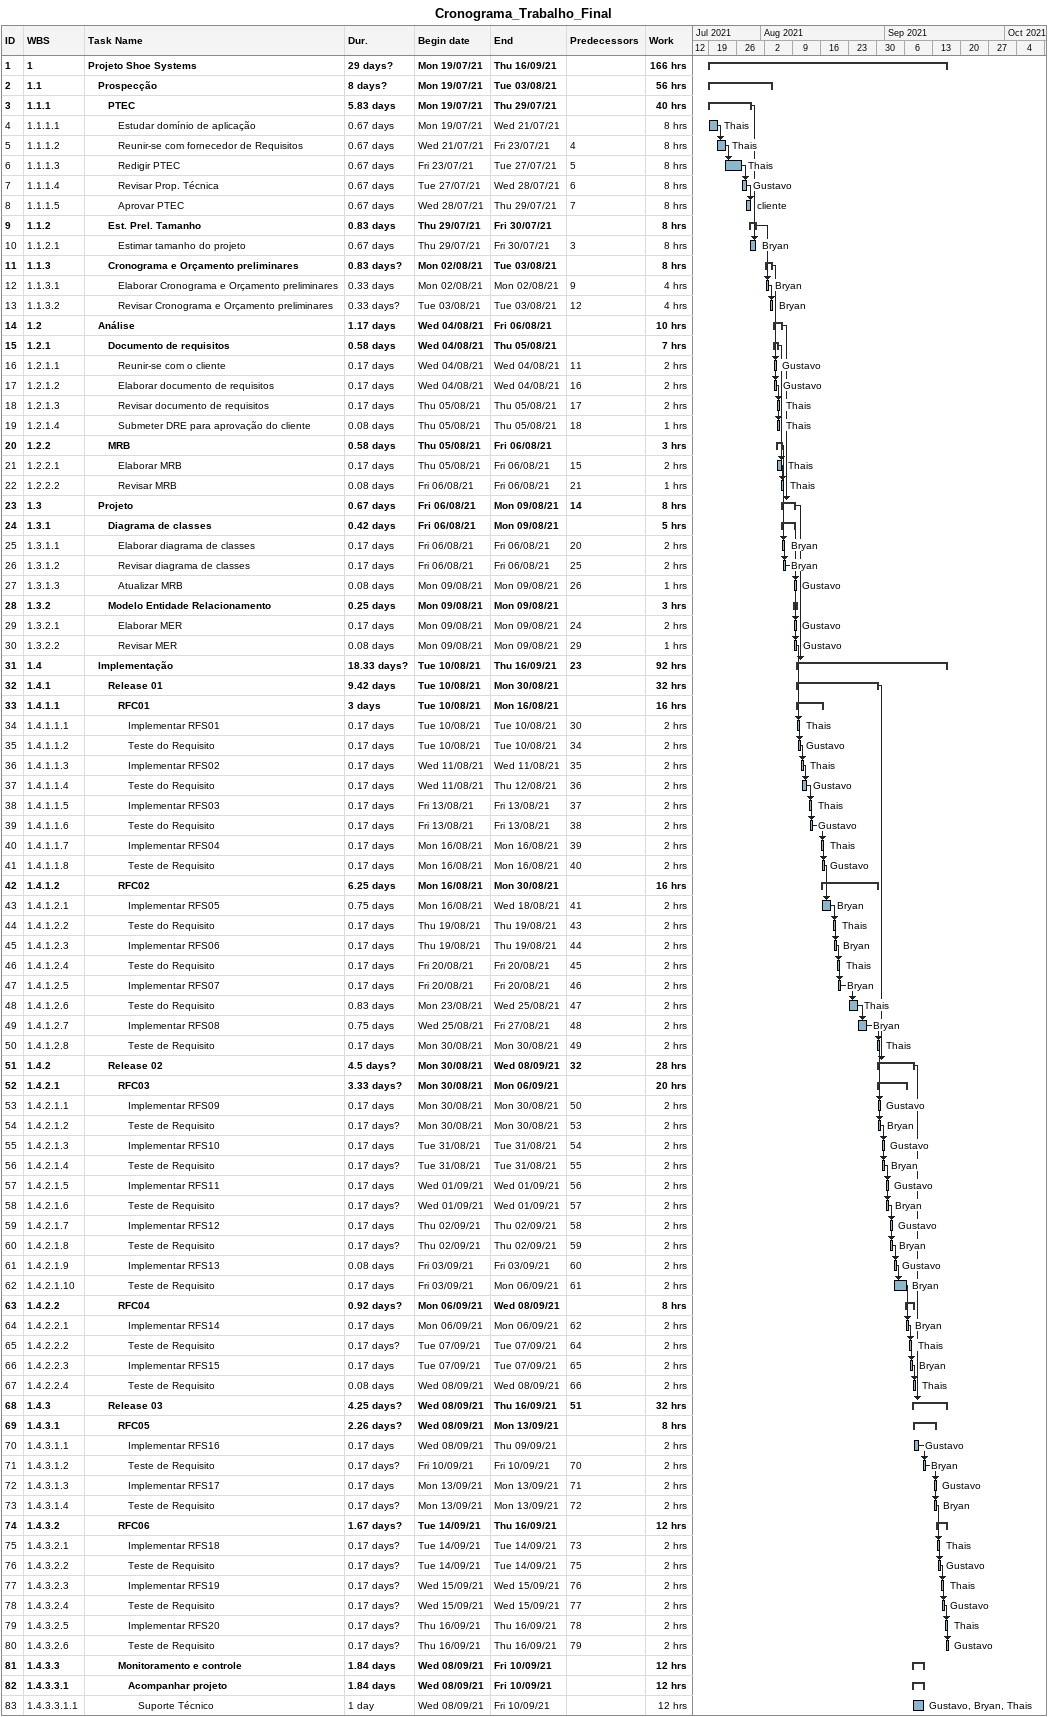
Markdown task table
Cronograma_Trabalho_Final

| ID | WBS | Task | Duration | Start | Finish | Predecessors | Resources | Work (h) |
|---|---|---|---|---|---|---|---|---|
| 1 | 1 | **Projeto Shoe Systems** | 29d? | 2021-07-19 | 2021-09-16 |  |  | 166 |
| 2 | 1.1 | **Prospecção** | 8d? | 2021-07-19 | 2021-08-03 |  |  | 56 |
| 3 | 1.1.1 | **PTEC** | 5.83d | 2021-07-19 | 2021-07-29 |  |  | 40 |
| 4 | 1.1.1.1 | Estudar domínio de aplicação | 0.67d | 2021-07-19 | 2021-07-21 |  | Thais | 8 |
| 5 | 1.1.1.2 | Reunir-se com fornecedor de Requisitos | 0.67d | 2021-07-21 | 2021-07-23 | 4 | Thais | 8 |
| 6 | 1.1.1.3 | Redigir PTEC | 0.67d | 2021-07-23 | 2021-07-27 | 5 | Thais | 8 |
| 7 | 1.1.1.4 | Revisar Prop. Técnica | 0.67d | 2021-07-27 | 2021-07-28 | 6 | Gustavo | 8 |
| 8 | 1.1.1.5 | Aprovar PTEC | 0.67d | 2021-07-28 | 2021-07-29 | 7 | cliente | 8 |
| 9 | 1.1.2 | **Est. Prel. Tamanho** | 0.83d | 2021-07-29 | 2021-07-30 |  |  | 8 |
| 10 | 1.1.2.1 | Estimar tamanho do projeto | 0.67d | 2021-07-29 | 2021-07-30 | 3 | Bryan | 8 |
| 11 | 1.1.3 | **Cronograma e Orçamento preliminares** | 0.83d? | 2021-08-02 | 2021-08-03 |  |  | 8 |
| 12 | 1.1.3.1 | Elaborar Cronograma e Orçamento preliminares | 0.33d | 2021-08-02 | 2021-08-02 | 9 | Bryan | 4 |
| 13 | 1.1.3.2 | Revisar Cronograma e Orçamento preliminares | 0.33d? | 2021-08-03 | 2021-08-03 | 12 | Bryan | 4 |
| 14 | 1.2 | **Análise** | 1.17d | 2021-08-04 | 2021-08-06 |  |  | 10 |
| 15 | 1.2.1 | **Documento de requisitos** | 0.58d | 2021-08-04 | 2021-08-05 |  |  | 7 |
| 16 | 1.2.1.1 | Reunir-se com o cliente | 0.17d | 2021-08-04 | 2021-08-04 | 11 | Gustavo | 2 |
| 17 | 1.2.1.2 | Elaborar documento de requisitos | 0.17d | 2021-08-04 | 2021-08-04 | 16 | Gustavo | 2 |
| 18 | 1.2.1.3 | Revisar documento de requisitos | 0.17d | 2021-08-05 | 2021-08-05 | 17 | Thais | 2 |
| 19 | 1.2.1.4 | Submeter DRE para aprovação do cliente | 0.08d | 2021-08-05 | 2021-08-05 | 18 | Thais | 1 |
| 20 | 1.2.2 | **MRB** | 0.58d | 2021-08-05 | 2021-08-06 |  |  | 3 |
| 21 | 1.2.2.1 | Elaborar MRB | 0.17d | 2021-08-05 | 2021-08-06 | 15 | Thais | 2 |
| 22 | 1.2.2.2 | Revisar MRB | 0.08d | 2021-08-06 | 2021-08-06 | 21 | Thais | 1 |
| 23 | 1.3 | **Projeto** | 0.67d | 2021-08-06 | 2021-08-09 | 14 |  | 8 |
| 24 | 1.3.1 | **Diagrama de classes** | 0.42d | 2021-08-06 | 2021-08-09 |  |  | 5 |
| 25 | 1.3.1.1 | Elaborar diagrama de classes | 0.17d | 2021-08-06 | 2021-08-06 | 20 | Bryan | 2 |
| 26 | 1.3.1.2 | Revisar diagrama de classes | 0.17d | 2021-08-06 | 2021-08-06 | 25 | Bryan | 2 |
| 27 | 1.3.1.3 | Atualizar MRB | 0.08d | 2021-08-09 | 2021-08-09 | 26 | Gustavo | 1 |
| 28 | 1.3.2 | **Modelo Entidade Relacionamento** | 0.25d | 2021-08-09 | 2021-08-09 |  |  | 3 |
| 29 | 1.3.2.1 | Elaborar MER | 0.17d | 2021-08-09 | 2021-08-09 | 24 | Gustavo | 2 |
| 30 | 1.3.2.2 | Revisar MER | 0.08d | 2021-08-09 | 2021-08-09 | 29 | Gustavo | 1 |
| 31 | 1.4 | **Implementação** | 18.33d? | 2021-08-10 | 2021-09-16 | 23 |  | 92 |
| 32 | 1.4.1 | **Release 01** | 9.42d | 2021-08-10 | 2021-08-30 |  |  | 32 |
| 33 | 1.4.1.1 | **RFC01** | 3d | 2021-08-10 | 2021-08-16 |  |  | 16 |
| 34 | 1.4.1.1.1 | Implementar RFS01 | 0.17d | 2021-08-10 | 2021-08-10 | 30 | Thais | 2 |
| 35 | 1.4.1.1.2 | Teste do Requisito | 0.17d | 2021-08-10 | 2021-08-10 | 34 | Gustavo | 2 |
| 36 | 1.4.1.1.3 | Implementar RFS02 | 0.17d | 2021-08-11 | 2021-08-11 | 35 | Thais | 2 |
| 37 | 1.4.1.1.4 | Teste do Requisito | 0.17d | 2021-08-11 | 2021-08-12 | 36 | Gustavo | 2 |
| 38 | 1.4.1.1.5 | Implementar RFS03 | 0.17d | 2021-08-13 | 2021-08-13 | 37 | Thais | 2 |
| 39 | 1.4.1.1.6 | Teste do Requisito | 0.17d | 2021-08-13 | 2021-08-13 | 38 | Gustavo | 2 |
| 40 | 1.4.1.1.7 | Implementar RFS04 | 0.17d | 2021-08-16 | 2021-08-16 | 39 | Thais | 2 |
| 41 | 1.4.1.1.8 | Teste de Requisito | 0.17d | 2021-08-16 | 2021-08-16 | 40 | Gustavo | 2 |
| 42 | 1.4.1.2 | **RFC02** | 6.25d | 2021-08-16 | 2021-08-30 |  |  | 16 |
| 43 | 1.4.1.2.1 | Implementar RFS05 | 0.75d | 2021-08-16 | 2021-08-18 | 41 | Bryan | 2 |
| 44 | 1.4.1.2.2 | Teste do Requisito | 0.17d | 2021-08-19 | 2021-08-19 | 43 | Thais | 2 |
| 45 | 1.4.1.2.3 | Implementar RFS06 | 0.17d | 2021-08-19 | 2021-08-19 | 44 | Bryan | 2 |
| 46 | 1.4.1.2.4 | Teste do Requisito | 0.17d | 2021-08-20 | 2021-08-20 | 45 | Thais | 2 |
| 47 | 1.4.1.2.5 | Implementar RFS07 | 0.17d | 2021-08-20 | 2021-08-20 | 46 | Bryan | 2 |
| 48 | 1.4.1.2.6 | Teste do Requisito | 0.83d | 2021-08-23 | 2021-08-25 | 47 | Thais | 2 |
| 49 | 1.4.1.2.7 | Implementar RFS08 | 0.75d | 2021-08-25 | 2021-08-27 | 48 | Bryan | 2 |
| 50 | 1.4.1.2.8 | Teste de Requisito | 0.17d | 2021-08-30 | 2021-08-30 | 49 | Thais | 2 |
| 51 | 1.4.2 | **Release 02** | 4.5d? | 2021-08-30 | 2021-09-08 | 32 |  | 28 |
| 52 | 1.4.2.1 | **RFC03** | 3.33d? | 2021-08-30 | 2021-09-06 |  |  | 20 |
| 53 | 1.4.2.1.1 | Implementar RFS09 | 0.17d | 2021-08-30 | 2021-08-30 | 50 | Gustavo | 2 |
| 54 | 1.4.2.1.2 | Teste de Requisito | 0.17d? | 2021-08-30 | 2021-08-30 | 53 | Bryan | 2 |
| 55 | 1.4.2.1.3 | Implementar RFS10 | 0.17d | 2021-08-31 | 2021-08-31 | 54 | Gustavo | 2 |
| 56 | 1.4.2.1.4 | Teste de Requisito | 0.17d? | 2021-08-31 | 2021-08-31 | 55 | Bryan | 2 |
| 57 | 1.4.2.1.5 | Implementar RFS11 | 0.17d | 2021-09-01 | 2021-09-01 | 56 | Gustavo | 2 |
| 58 | 1.4.2.1.6 | Teste de Requisito | 0.17d? | 2021-09-01 | 2021-09-01 | 57 | Bryan | 2 |
| 59 | 1.4.2.1.7 | Implementar RFS12 | 0.17d | 2021-09-02 | 2021-09-02 | 58 | Gustavo | 2 |
| 60 | 1.4.2.1.8 | Teste de Requisito | 0.17d? | 2021-09-02 | 2021-09-02 | 59 | Bryan | 2 |
| 61 | 1.4.2.1.9 | Implementar RFS13 | 0.08d | 2021-09-03 | 2021-09-03 | 60 | Gustavo | 2 |
| 62 | 1.4.2.1.10 | Teste de Requisito | 0.17d | 2021-09-03 | 2021-09-06 | 61 | Bryan | 2 |
| 63 | 1.4.2.2 | **RFC04** | 0.92d? | 2021-09-06 | 2021-09-08 |  |  | 8 |
| 64 | 1.4.2.2.1 | Implementar RFS14 | 0.17d | 2021-09-06 | 2021-09-06 | 62 | Bryan | 2 |
| 65 | 1.4.2.2.2 | Teste de Requisito | 0.17d? | 2021-09-07 | 2021-09-07 | 64 | Thais | 2 |
| 66 | 1.4.2.2.3 | Implementar RFS15 | 0.17d | 2021-09-07 | 2021-09-07 | 65 | Bryan | 2 |
| 67 | 1.4.2.2.4 | Teste de Requisito | 0.08d | 2021-09-08 | 2021-09-08 | 66 | Thais | 2 |
| 68 | 1.4.3 | **Release 03** | 4.25d? | 2021-09-08 | 2021-09-16 | 51 |  | 32 |
| 69 | 1.4.3.1 | **RFC05** | 2.26d? | 2021-09-08 | 2021-09-13 |  |  | 8 |
| 70 | 1.4.3.1.1 | Implementar RFS16 | 0.17d | 2021-09-08 | 2021-09-09 |  | Gustavo | 2 |
| 71 | 1.4.3.1.2 | Teste de Requisito | 0.17d? | 2021-09-10 | 2021-09-10 | 70 | Bryan | 2 |
| 72 | 1.4.3.1.3 | Implementar RFS17 | 0.17d | 2021-09-13 | 2021-09-13 | 71 | Gustavo | 2 |
| 73 | 1.4.3.1.4 | Teste de Requisito | 0.17d? | 2021-09-13 | 2021-09-13 | 72 | Bryan | 2 |
| 74 | 1.4.3.2 | **RFC06** | 1.67d? | 2021-09-14 | 2021-09-16 |  |  | 12 |
| 75 | 1.4.3.2.1 | Implementar RFS18 | 0.17d? | 2021-09-14 | 2021-09-14 | 73 | Thais | 2 |
| 76 | 1.4.3.2.2 | Teste de Requisito | 0.17d? | 2021-09-14 | 2021-09-14 | 75 | Gustavo | 2 |
| 77 | 1.4.3.2.3 | Implementar RFS19 | 0.17d? | 2021-09-15 | 2021-09-15 | 76 | Thais | 2 |
| 78 | 1.4.3.2.4 | Teste de Requisito | 0.17d? | 2021-09-15 | 2021-09-15 | 77 | Gustavo | 2 |
| 79 | 1.4.3.2.5 | Implementar RFS20 | 0.17d? | 2021-09-16 | 2021-09-16 | 78 | Thais | 2 |
| 80 | 1.4.3.2.6 | Teste de Requisito | 0.17d? | 2021-09-16 | 2021-09-16 | 79 | Gustavo | 2 |
| 81 | 1.4.3.3 | **Monitoramento e controle** | 1.84d | 2021-09-08 | 2021-09-10 |  |  | 12 |
| 82 | 1.4.3.3.1 | **Acompanhar projeto** | 1.84d | 2021-09-08 | 2021-09-10 |  |  | 12 |
| 83 | 1.4.3.3.1.1 | Suporte Técnico | 1d | 2021-09-08 | 2021-09-10 |  | Gustavo, Bryan, Thais | 12 |
